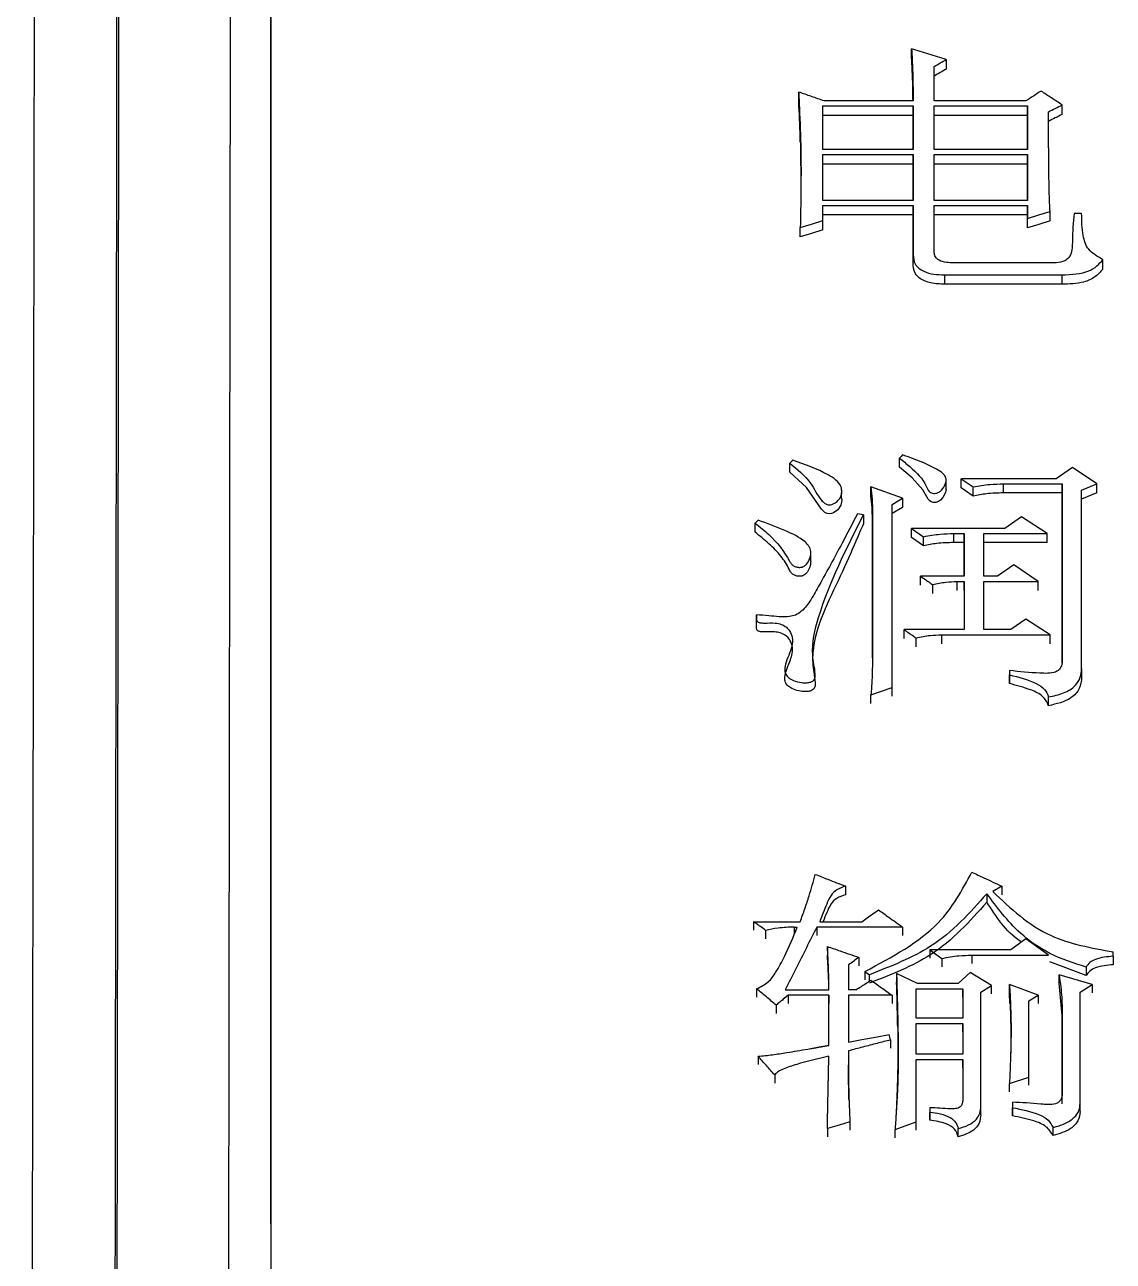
# Model space of a CAD drawing. Header units: millimetres. Extents: x 2404 to 4548, y 1024 to 2541.
# Drawn here: x 2914.55 to 2922.38, y 2261 to 2269.89 of the extents above; entities that cross this region are included whole.
import ezdxf

# ---------------------------------------------------------------- set-up
doc = ezdxf.new("R2010")
doc.units = ezdxf.units.MM

msp = doc.modelspace()

# ---------------------------------------------------------------- linework, layer by layer
at = {"color": 7, "linetype": 'Continuous', "lineweight": 25}
for p, q in [((2920.9256, 2269.6468), (2920.9256, 2269.716)), ((2921.0879, 2269.3403), (2921.0879, 2269.5887)), ((2921.1744, 2269.6383), (2921.1744, 2269.5691)), ((2920.1143, 2269.3355), (2920.1143, 2269.4043)), ((2920.9364, 2269.3403), (2920.2982, 2269.3403)), ((2921.7477, 2269.3403), (2921.0879, 2269.3403)), ((2920.2874, 2269.3048), (2920.9364, 2269.3047)), ((2920.2874, 2268.9908), (2920.2874, 2269.3048)), ((2920.9364, 2269.2361), (2920.2874, 2269.2361)), ((2920.9364, 2269.3047), (2920.9364, 2268.9908)), ((2920.9364, 2269.2361), (2920.9364, 2269.3047)), ((2920.9364, 2268.9908), (2920.9364, 2269.2361)), ((2921.0879, 2269.3047), (2921.7585, 2269.3047)), ((2921.0879, 2268.9908), (2921.0879, 2269.3047)), ((2921.7585, 2269.2361), (2921.0879, 2269.2361)), ((2921.7585, 2269.3047), (2921.7585, 2268.9908)), ((2921.7585, 2269.2361), (2921.7585, 2269.3047)), ((2921.7585, 2268.9908), (2921.7585, 2269.2361)), ((2922.0073, 2269.2432), (2922.0073, 2269.3119)), ((2920.1259, 2269.0464), (2920.1298, 2268.698)), ((2920.9364, 2268.9908), (2920.2874, 2268.9908)), ((2921.7585, 2268.9908), (2921.0879, 2268.9908)), ((2920.2874, 2268.955), (2920.9364, 2268.955)), ((2920.2874, 2268.6249), (2920.2874, 2268.955)), ((2920.9364, 2268.8868), (2920.2874, 2268.8868)), ((2920.9364, 2268.955), (2920.9364, 2268.6249)), ((2920.9364, 2268.8868), (2920.9364, 2268.955)), ((2920.9364, 2268.6249), (2920.9364, 2268.8868)), ((2921.0879, 2268.955), (2921.7585, 2268.955)), ((2921.0879, 2268.6249), (2921.0879, 2268.955)), ((2921.7585, 2268.8868), (2921.0879, 2268.8868)), ((2921.7585, 2268.955), (2921.7585, 2268.6249)), ((2921.7585, 2268.8868), (2921.7585, 2268.955)), ((2921.7585, 2268.6249), (2921.7585, 2268.8868)), ((2920.9364, 2268.6249), (2920.2874, 2268.6249)), ((2921.7585, 2268.6249), (2921.0879, 2268.6249)), ((2920.2874, 2268.5889), (2920.9364, 2268.5889)), ((2920.2874, 2268.4808), (2920.2874, 2268.5889)), ((2920.9364, 2268.5211), (2920.2874, 2268.5211)), ((2920.9364, 2268.5889), (2920.9364, 2268.235)), ((2920.9364, 2268.5211), (2920.9364, 2268.5889)), ((2920.9364, 2268.1677), (2920.9364, 2268.5211)), ((2921.0879, 2268.5889), (2921.7585, 2268.5889)), ((2921.0879, 2268.2567), (2921.0879, 2268.5889)), ((2921.7585, 2268.5211), (2921.0879, 2268.5211)), ((2921.7585, 2268.5889), (2921.7585, 2268.4952)), ((2921.7585, 2268.5211), (2921.7585, 2268.5889)), ((2921.7585, 2268.4276), (2921.7585, 2268.5211)), ((2921.9208, 2268.478), (2921.9208, 2268.5457)), ((2922.148, 2268.5312), (2922.0939, 2268.5312)), ((2920.1251, 2268.3627), (2920.1251, 2268.4303)), ((2920.2874, 2268.4132), (2920.2874, 2268.4808)), ((2921.7585, 2268.4276), (2921.7585, 2268.4952)), ((2920.9364, 2268.1677), (2920.9364, 2268.235)), ((2921.9643, 2268.1771), (2921.2177, 2268.1771)), ((2922.2994, 2268.1316), (2922.2994, 2268.1988)), ((2921.1636, 2268.0229), (2921.1636, 2268.09)), ((2921.1636, 2268.09), (2922.0073, 2268.09)), ((2922.0073, 2268.0229), (2922.0073, 2268.09)), ((2922.0073, 2268.0229), (2921.1636, 2268.0229)), ((2920.0711, 2266.7582), (2920.0494, 2266.7359)), ((2920.0494, 2266.6706), (2920.0494, 2266.7359)), ((2920.8391, 2266.7076), (2920.8391, 2266.773)), ((2922.0831, 2266.7063), (2921.9641, 2266.6247)), ((2922.2561, 2266.5875), (2922.0831, 2266.7063)), ((2920.8607, 2266.4835), (2920.6335, 2266.5653)), ((2920.6335, 2266.5001), (2920.6335, 2266.5653)), ((2921.1748, 2266.5457), (2921.1748, 2266.6114)), ((2921.2826, 2266.6247), (2921.3691, 2266.5652)), ((2921.9641, 2266.6247), (2921.2826, 2266.6247)), ((2921.2826, 2266.5595), (2921.2826, 2266.6247)), ((2921.3691, 2266.5001), (2921.2826, 2266.5595)), ((2921.3691, 2266.5001), (2921.3691, 2266.5652)), ((2921.5855, 2266.5875), (2922.0073, 2266.5875)), ((2921.5855, 2266.5224), (2921.5855, 2266.5875)), ((2922.0073, 2266.5875), (2922.0074, 2265.2981)), ((2922.0073, 2266.5224), (2922.0073, 2266.5875)), ((2922.148, 2266.5429), (2922.2561, 2266.5875)), ((2922.2561, 2266.5224), (2922.2561, 2266.5875)), ((2920.4226, 2266.5429), (2920.4226, 2266.5523)), ((2920.4226, 2266.4872), (2920.4226, 2266.5231)), ((2920.785, 2266.4388), (2920.8607, 2266.4835)), ((2920.8607, 2266.4835), (2920.8607, 2266.4184)), ((2922.0073, 2266.5224), (2921.5855, 2266.5224)), ((2922.0074, 2265.2981), (2922.0073, 2266.5224)), ((2922.148, 2265.2602), (2922.148, 2266.5429)), ((2922.2561, 2266.5224), (2922.148, 2266.4779)), ((2920.785, 2265.1239), (2920.785, 2266.4388)), ((2920.8607, 2266.4184), (2920.785, 2266.3739)), ((2919.8007, 2266.24), (2919.8007, 2266.3048)), ((2920.5795, 2266.3643), (2920.5362, 2266.3718)), ((2920.5795, 2266.3643), (2920.5795, 2266.2995)), ((2920.6444, 2266.3569), (2920.6444, 2265.3359)), ((2920.6444, 2266.292), (2920.6444, 2266.3569)), ((2920.6444, 2265.3359), (2920.6444, 2266.292)), ((2921.7153, 2266.3494), (2921.5963, 2266.2674)), ((2921.8992, 2266.2301), (2921.7153, 2266.3494)), ((2920.9256, 2266.2674), (2921.0122, 2266.2077)), ((2921.5963, 2266.2674), (2920.9256, 2266.2674)), ((2920.9256, 2266.2027), (2920.9256, 2266.2674)), ((2921.0122, 2266.143), (2920.9256, 2266.2027)), ((2921.0122, 2266.143), (2921.0122, 2266.2077)), ((2921.2285, 2266.2301), (2921.3042, 2266.2301)), ((2921.2285, 2266.1654), (2921.2285, 2266.2301)), ((2921.3042, 2266.2301), (2921.3042, 2265.9233)), ((2921.3042, 2266.1654), (2921.3042, 2266.2301)), ((2921.4449, 2266.2301), (2921.8992, 2266.2301)), ((2921.4449, 2265.9233), (2921.4449, 2266.2301)), ((2921.8992, 2266.1654), (2921.8992, 2266.2301)), ((2921.3042, 2266.1654), (2921.2285, 2266.1654)), ((2921.3042, 2265.9233), (2921.3042, 2266.1654)), ((2921.8992, 2266.1654), (2921.4449, 2266.1654)), ((2920.2015, 2266.0312), (2920.2015, 2266.096)), ((2921.6612, 2266.0057), (2921.5422, 2265.9233)), ((2921.8343, 2265.8858), (2921.6612, 2266.0057)), ((2921.3042, 2265.9233), (2920.9905, 2265.9233)), ((2920.9905, 2265.859), (2920.9905, 2265.9233)), ((2921.0771, 2265.7991), (2921.0771, 2265.8633)), ((2921.2501, 2265.8858), (2921.3042, 2265.8858)), ((2921.2501, 2265.8858), (2921.2501, 2265.8215)), ((2921.3042, 2265.8858), (2921.3042, 2265.5398)), ((2921.3042, 2265.8216), (2921.3042, 2265.8858)), ((2921.5422, 2265.9233), (2921.4449, 2265.9233)), ((2921.4449, 2265.8858), (2921.8343, 2265.8858)), ((2921.4449, 2265.5398), (2921.4449, 2265.8858)), ((2921.8343, 2265.8216), (2921.8343, 2265.8858)), ((2919.8114, 2265.5513), (2919.8114, 2265.6151)), ((2921.7477, 2265.6151), (2921.6396, 2265.5398)), ((2921.9208, 2265.5021), (2921.7477, 2265.6151)), ((2921.3042, 2265.5398), (2920.8715, 2265.5398)), ((2920.8715, 2265.476), (2920.8715, 2265.5398)), ((2921.142, 2265.5021), (2921.9208, 2265.5021)), ((2921.142, 2265.4383), (2921.142, 2265.5021)), ((2921.6396, 2265.5398), (2921.4449, 2265.5398)), ((2921.9208, 2265.4384), (2921.9208, 2265.5021)), ((2920.9581, 2265.4158), (2920.9581, 2265.4794)), ((2921.6288, 2265.2451), (2921.6288, 2265.2148)), ((2921.6288, 2265.2451), (2921.6288, 2265.1818)), ((2922.148, 2265.2602), (2922.148, 2265.1969)), ((2921.6288, 2265.1514), (2921.6288, 2265.2148)), ((2920.6336, 2265.0708), (2920.785, 2265.1239)), ((2920.6336, 2265.0077), (2920.6336, 2265.0708)), ((2920.785, 2265.0607), (2920.785, 2265.1239)), ((2921.91, 2264.9924), (2921.91, 2265.0556)), ((2920.4497, 2263.6952), (2920.4497, 2263.6338)), ((2921.4665, 2263.6411), (2921.4665, 2263.5801)), ((2921.5747, 2263.6952), (2921.5098, 2263.6566)), ((2921.5747, 2263.6952), (2921.5747, 2263.6341)), ((2919.7898, 2263.4398), (2920.1252, 2263.4398)), ((2919.7898, 2263.4398), (2919.7898, 2263.379)), ((2919.8764, 2263.3777), (2919.8764, 2263.317)), ((2920.0819, 2263.401), (2920.1035, 2263.401)), ((2920.0819, 2263.401), (2920.0819, 2263.3513)), ((2920.8607, 2263.401), (2920.2442, 2263.401)), ((2920.2442, 2263.401), (2920.2442, 2263.3403)), ((2920.2658, 2263.4398), (2920.5687, 2263.4398)), ((2920.8607, 2263.401), (2920.8607, 2263.3403)), ((2921.7478, 2263.3156), (2921.6396, 2263.2379)), ((2921.91, 2263.199), (2921.7478, 2263.3156)), ((2920.3199, 2263.2612), (2920.3199, 2263.2007)), ((2920.547, 2263.1835), (2920.547, 2263.1231)), ((2921.0555, 2263.2379), (2921.142, 2263.1757)), ((2921.6396, 2263.2379), (2921.0555, 2263.2379)), ((2921.0555, 2263.2379), (2921.0555, 2263.1774)), ((2921.3583, 2263.199), (2921.91, 2263.199)), ((2921.3583, 2263.199), (2921.3583, 2263.1386)), ((2922.3752, 2263.1913), (2922.3752, 2263.2224)), ((2922.3752, 2263.1913), (2922.3752, 2263.1308)), ((2920.4713, 2263.129), (2920.4713, 2262.9498)), ((2921.142, 2263.1757), (2921.142, 2263.1153)), ((2922.1805, 2263.0528), (2921.9202, 2263.1512)), ((2922.1805, 2263.1135), (2922.1805, 2263.0531)), ((2920.5903, 2263.0823), (2920.6227, 2263.0589)), ((2920.6227, 2263.0129), (2920.6227, 2263.0589)), ((2920.9689, 2262.9966), (2920.8175, 2263.0667)), ((2920.8175, 2263.0667), (2920.8175, 2263.0064)), ((2921.3475, 2263.0745), (2921.261, 2262.9966)), ((2921.499, 2262.981), (2921.3475, 2263.0745)), ((2922.2237, 2262.9888), (2921.9857, 2263.0589)), ((2921.9857, 2262.9987), (2921.9857, 2263.0589)), ((2919.8115, 2262.9575), (2919.8115, 2262.8974)), ((2920.017, 2262.9498), (2920.3307, 2262.9498)), ((2920.5254, 2262.9498), (2920.4713, 2262.9498)), ((2920.9581, 2262.9576), (2921.2934, 2262.9576)), ((2920.9581, 2262.7467), (2920.9581, 2262.9576)), ((2921.261, 2262.9966), (2920.9689, 2262.9966)), ((2921.2934, 2262.9576), (2921.2934, 2262.7467)), ((2921.2934, 2262.8975), (2921.2934, 2262.9576)), ((2921.4232, 2262.9342), (2921.499, 2262.981)), ((2921.4232, 2262.1107), (2921.4232, 2262.9342)), ((2921.499, 2262.9208), (2921.499, 2262.981)), ((2921.8343, 2262.9108), (2921.6288, 2262.9888)), ((2921.6288, 2262.9283), (2921.6288, 2262.9888)), ((2921.6327, 2262.8523), (2921.6288, 2262.9283)), ((2922.0074, 2262.7646), (2921.9857, 2262.9984)), ((2922.1372, 2262.9342), (2922.2237, 2262.9888)), ((2922.1372, 2262.1344), (2922.1372, 2262.9342)), ((2922.2237, 2262.9888), (2922.2237, 2262.9286)), ((2919.9521, 2262.8405), (2919.9521, 2262.7805)), ((2920.3307, 2262.9108), (2920.0386, 2262.9108)), ((2920.0386, 2262.9108), (2920.0386, 2262.8507)), ((2920.3307, 2262.5509), (2920.3307, 2262.9108)), ((2920.3307, 2262.9108), (2920.3307, 2262.8507)), ((2920.785, 2262.9108), (2920.4713, 2262.9108)), ((2920.4713, 2262.9108), (2920.4713, 2262.5744)), ((2920.785, 2262.9108), (2920.785, 2262.8507)), ((2921.7694, 2262.8717), (2921.8343, 2262.9108)), ((2921.8343, 2262.9108), (2921.8343, 2262.8507)), ((2922.0074, 2262.8249), (2922.0074, 2262.1895)), ((2922.0074, 2262.7649), (2922.0074, 2262.8249)), ((2921.2934, 2262.7467), (2920.9581, 2262.7467)), ((2922.0074, 2262.1301), (2922.0074, 2262.7646)), ((2920.9581, 2262.7076), (2921.2934, 2262.7076)), ((2920.9581, 2262.4882), (2920.9581, 2262.7076)), ((2921.2934, 2262.7076), (2921.2934, 2262.4882)), ((2921.2934, 2262.6478), (2921.2934, 2262.7076)), ((2920.7742, 2262.5901), (2920.7634, 2262.6293)), ((2920.7742, 2262.5901), (2920.7742, 2262.5305)), ((2919.8223, 2262.4725), (2919.8223, 2262.413)), ((2921.2934, 2262.4882), (2920.9581, 2262.4882)), ((2920.9581, 2262.449), (2921.2934, 2262.449)), ((2920.9581, 2262.0003), (2920.9581, 2262.449)), ((2921.2934, 2262.449), (2921.2934, 2262.158)), ((2921.2934, 2262.3895), (2921.2934, 2262.449)), ((2919.9413, 2262.339), (2919.9413, 2262.2797)), ((2921.6288, 2262.2761), (2921.7694, 2262.3233)), ((2921.7694, 2262.264), (2921.7694, 2262.3233)), ((2921.6288, 2262.2169), (2921.6288, 2262.2761)), ((2921.6504, 2262.1423), (2921.6504, 2262.1029)), ((2921.6504, 2262.1423), (2921.6504, 2262.0832)), ((2922.1372, 2262.0753), (2922.1372, 2262.1344)), ((2921.0555, 2262.1029), (2921.0555, 2262.0713)), ((2921.0555, 2262.1029), (2921.0555, 2262.0439)), ((2921.0555, 2262.012), (2921.0555, 2262.0713)), ((2921.4232, 2262.0517), (2921.4232, 2262.1107)), ((2921.6504, 2262.0435), (2921.6504, 2262.1029)), ((2920.3199, 2261.953), (2920.3199, 2261.8942)), ((2920.4821, 2262.0003), (2920.4821, 2261.9415)), ((2920.8067, 2261.9451), (2920.9581, 2262.0003)), ((2920.8067, 2261.8863), (2920.8067, 2261.9451)), ((2920.9581, 2261.9415), (2920.9581, 2262.0003)), ((2921.261, 2261.8938), (2921.261, 2261.953)), ((2921.9425, 2261.9017), (2921.9425, 2261.9609))]:
    msp.add_line(p, q, dxfattribs=at)
at = {"color": 7, "linetype": 'Continuous', "lineweight": 25, "flags": 128}
for points in [[(2921.7585, 2268.4952), (2921.8397, 2268.5204), (2921.9208, 2268.5457)], [(2920.1251, 2268.4303), (2920.2063, 2268.4555), (2920.2874, 2268.4808)], [(2921.9208, 2268.478), (2921.8397, 2268.4528), (2921.7585, 2268.4276)], [(2920.2874, 2268.4132), (2920.2063, 2268.3879), (2920.1251, 2268.3627)], [(2920.8607, 2266.7952), (2920.8499, 2266.7841), (2920.8391, 2266.773)], [(2920.421, 2266.4858), (2920.4246, 2266.468), (2920.4179, 2266.4335), (2920.3957, 2266.4019), (2920.3633, 2266.379), (2920.3487, 2266.3736), (2920.3339, 2266.3718), (2920.3176, 2266.3748), (2920.3024, 2266.3823), (2920.278, 2266.4049), (2920.1689, 2266.5612), (2920.0494, 2266.6706), (2920.0494, 2266.6706)], [(2921.1735, 2266.5459), (2921.1699, 2266.5256), (2921.1499, 2266.4895), (2921.134, 2266.4706), (2921.1186, 2266.4602), (2921.0992, 2266.4546), (2921.08, 2266.4545), (2921.0666, 2266.4579), (2921.0555, 2266.4648), (2921.0447, 2266.4784), (2921.0061, 2266.5452), (2920.9302, 2266.6298), (2920.8391, 2266.7076), (2920.8391, 2266.7076)], [(2919.8223, 2266.3271), (2919.8168, 2266.3214), (2919.8087, 2266.3131), (2919.8007, 2266.3047)], [(2919.8114, 2265.5814), (2919.8114, 2265.6051), (2919.8114, 2265.6453)], [(2920.5903, 2263.0823), (2920.5903, 2263.0554), (2920.5903, 2263.0386), (2920.5903, 2263.022)], [(2920.4713, 2262.5744), (2920.5687, 2262.5927), (2920.666, 2262.611), (2920.7634, 2262.6293)], [(2920.4821, 2262.0003), (2920.4351, 2261.9866), (2920.3881, 2261.9729), (2920.3199, 2261.953)]]:
    msp.add_lwpolyline(points, dxfattribs=at)
at = {"color": 7, "linetype": 'Continuous', "lineweight": 25}
for points, knots in [([(2916.3189, 2292.3583), (2916.3189, 2292.2543), (2916.3189, 2291.7335), (2916.319, 2290.3666), (2916.3191, 2288.2067), (2916.3191, 2285.5883), (2916.3191, 2283.1258), (2916.3192, 2279.618), (2916.3192, 2276.475), (2916.3193, 2272.1599), (2916.3193, 2267.4729), (2916.3193, 2262.3407), (2916.3194, 2256.9171), (2916.3194, 2252.3584), (2916.3195, 2246.4359), (2916.3195, 2241.5301), (2916.3196, 2234.8512), (2916.3197, 2230.5584), (2916.3198, 2227.5573)], [0, 0, 0, 0, 0.020124, 0.100733, 0.181328, 0.221587, 0.302184, 0.342442, 0.423039, 0.463298, 0.543894, 0.624491, 0.664749, 0.745346, 0.785604, 0.8662, 0.906458, 1, 1, 1, 1]), ([(2916.3193, 2261.2683), (2916.3193, 2262.453), (2916.3193, 2264.7065), (2916.3193, 2268.7468), (2916.3192, 2272.4544), (2916.3192, 2276.689), (2916.3192, 2279.763), (2916.3191, 2283.1752), (2916.3191, 2286.1526), (2916.319, 2288.496), (2916.3189, 2290.4365), (2916.3189, 2291.1702), (2916.3188, 2291.667)], [0, 0, 0, 0, 0.072858, 0.13859, 0.270184, 0.335916, 0.467513, 0.533245, 0.664841, 0.796434, 0.862166, 1, 1, 1, 1]), ([(2914.6502, 2291.4103), (2914.6504, 2291.4386), (2914.6507, 2291.5271), (2914.6493, 2290.5407), (2914.6464, 2288.5278), (2914.6417, 2285.4651), (2914.6365, 2282.0768), (2914.6315, 2278.7395), (2914.6268, 2275.6698), (2914.6212, 2272.0264), (2914.6147, 2267.7557), (2914.6075, 2263.11), (2914.5997, 2258.1632), (2914.5916, 2252.9928), (2914.5825, 2247.3085), (2914.5726, 2241.1114), (2914.5619, 2234.4276), (2914.5544, 2229.7369), (2914.5506, 2227.3428)], [0, 0, 0, 0, 0.039342, 0.122943, 0.206183, 0.289063, 0.371582, 0.416612, 0.465601, 0.518547, 0.575452, 0.636313, 0.690059, 0.746552, 0.805793, 0.867782, 0.932518, 1, 1, 1, 1]), ([(2915.1556, 2227.2073), (2915.1601, 2230.5066), (2915.1692, 2237.105), (2915.1821, 2246.5351), (2915.1942, 2255.4157), (2915.2052, 2263.5734), (2915.2149, 2270.8739), (2915.2232, 2277.1911), (2915.2299, 2282.4154), (2915.2349, 2286.4635), (2915.2377, 2288.8675), (2915.2391, 2290.181), (2915.2393, 2290.5025), (2915.2394, 2290.6632)], [0, 0, 0, 0, 0.0981345, 0.196269, 0.2944034, 0.3925379, 0.4906723, 0.5888066, 0.686941, 0.7850753, 0.8832097, 0.9416048, 1, 1, 1, 1]), ([(2915.1695, 2227.1586), (2915.1728, 2229.5443), (2915.1793, 2234.2509), (2915.1886, 2241.0001), (2915.1972, 2247.3427), (2915.2052, 2253.2379), (2915.2126, 2258.6685), (2915.2203, 2264.4015), (2915.228, 2270.1701), (2915.2352, 2275.6504), (2915.241, 2280.1175), (2915.2454, 2283.6404), (2915.2487, 2286.3034), (2915.2509, 2288.2027), (2915.2522, 2289.4337), (2915.2527, 2289.9486), (2915.2527, 2290.0984), (2915.2527, 2290.1233)], [0, 0, 0, 0, 0.07139, 0.140843, 0.208359, 0.273937, 0.337578, 0.399281, 0.488173, 0.572709, 0.652888, 0.72871, 0.800173, 0.867277, 0.930021, 0.988406, 1, 1, 1, 1]), ([(2916.0508, 2289.3402), (2916.0508, 2289.2473), (2916.0507, 2289.0775), (2916.0503, 2288.6298), (2916.0498, 2288.0893), (2916.049, 2287.4134), (2916.0481, 2286.6058), (2916.047, 2285.6658), (2916.0457, 2284.5942), (2916.0436, 2282.8847), (2916.0403, 2280.1986), (2916.0351, 2276.0488), (2916.0284, 2270.8324), (2916.021, 2265.2255), (2916.0134, 2259.5483), (2916.006, 2254.0812), (2915.9977, 2248.0684), (2915.9887, 2241.5208), (2915.979, 2234.4779), (2915.9721, 2229.5356), (2915.9687, 2227.0215)], [0, 0, 0, 0, 0.037781, 0.069081, 0.100468, 0.131943, 0.163506, 0.195157, 0.226895, 0.258722, 0.330934, 0.408983, 0.49287, 0.582593, 0.645672, 0.711347, 0.779618, 0.850484, 0.923944, 1, 1, 1, 1]), ([(2920.9256, 2269.716), (2920.9284, 2269.6648), (2920.9331, 2269.5767), (2920.9357, 2269.4514), (2920.9362, 2269.3773), (2920.9364, 2269.3403)], [0, 0, 0, 0, 0.41049, 0.705225, 1, 1, 1, 1]), ([(2921.1744, 2269.6383), (2921.1329, 2269.6512), (2921.05, 2269.6772), (2920.9671, 2269.7031), (2920.9256, 2269.716)], [0, 0, 0, 0, 0.499999, 1, 1, 1, 1]), ([(2920.9357, 2269.3403), (2920.9354, 2269.3689), (2920.935, 2269.4345), (2920.9316, 2269.5367), (2920.9276, 2269.6101), (2920.9256, 2269.6468)], [0, 0, 0, 0, 0.279289, 0.639605, 1, 1, 1, 1]), ([(2921.0879, 2269.5887), (2921.1023, 2269.597), (2921.1311, 2269.6135), (2921.16, 2269.63), (2921.1744, 2269.6383)], [0, 0, 0, 0, 0.500001, 1, 1, 1, 1]), ([(2921.1744, 2269.5691), (2921.16, 2269.5609), (2921.1311, 2269.5444), (2921.1023, 2269.5279), (2921.0879, 2269.5196)], [0, 0, 0, 0, 0.4999995, 1, 1, 1, 1]), ([(2920.1143, 2269.4043), (2920.1165, 2269.3535), (2920.1233, 2269.201), (2920.1313, 2268.9626), (2920.1304, 2268.6886), (2920.1269, 2268.5164), (2920.1251, 2268.4303)], [0, 0, 0, 0, 0.157705, 0.473128, 0.736533, 1, 1, 1, 1]), ([(2920.2982, 2269.3403), (2920.2675, 2269.351), (2920.2062, 2269.3723), (2920.1449, 2269.3936), (2920.1143, 2269.4043)], [0, 0, 0, 0, 0.5, 1, 1, 1, 1]), ([(2921.8559, 2269.4114), (2921.8379, 2269.3995), (2921.8018, 2269.3759), (2921.7657, 2269.3522), (2921.7477, 2269.3403)], [0, 0, 0, 0, 0.499999, 1, 1, 1, 1]), ([(2922.0073, 2269.3119), (2921.9821, 2269.3285), (2921.9316, 2269.3617), (2921.8811, 2269.3948), (2921.8559, 2269.4114)], [0, 0, 0, 0, 0.499999, 1, 1, 1, 1]), ([(2920.1255, 2269.0441), (2920.1253, 2269.0564), (2920.1232, 2269.154), (2920.1185, 2269.2508), (2920.1143, 2269.3355)], [0, 0, 0, 0, 0.126532, 1, 1, 1, 1]), ([(2921.91, 2269.262), (2921.9262, 2269.2703), (2921.9586, 2269.287), (2921.9911, 2269.3036), (2922.0073, 2269.3119)], [0, 0, 0, 0, 0.5, 1, 1, 1, 1]), ([(2921.9208, 2268.5457), (2921.9188, 2268.5874), (2921.9166, 2268.6344), (2921.9146, 2268.7022), (2921.9133, 2268.77), (2921.9117, 2268.8532), (2921.9113, 2268.9364), (2921.9109, 2268.9883), (2921.9107, 2269.0246), (2921.9106, 2269.0453), (2921.9105, 2269.0583), (2921.9105, 2269.0686), (2921.9104, 2269.079), (2921.9104, 2269.0894), (2921.9104, 2269.1023), (2921.9103, 2269.1127), (2921.9103, 2269.1256), (2921.9103, 2269.136), (2921.9102, 2269.1489), (2921.9102, 2269.1593), (2921.9102, 2269.1696), (2921.9101, 2269.1799), (2921.9101, 2269.1903), (2921.9101, 2269.2032), (2921.9101, 2269.2123), (2921.9101, 2269.2213), (2921.91, 2269.2265), (2921.91, 2269.2329), (2921.91, 2269.2381), (2921.91, 2269.2433), (2921.91, 2269.2483), (2921.91, 2269.2546), (2921.91, 2269.2596), (2921.91, 2269.262)], [0, 0, 0, 0, 0.174064, 0.195822, 0.282854, 0.456917, 0.543949, 0.63098, 0.674496, 0.696253, 0.718011, 0.72889, 0.739769, 0.761527, 0.772406, 0.794164, 0.805043, 0.8268, 0.837679, 0.859437, 0.870316, 0.881195, 0.902953, 0.913832, 0.93559, 0.941029, 0.951908, 0.957347, 0.968226, 0.973666, 0.979105, 0.989553, 1, 1, 1, 1]), ([(2922.0073, 2269.2432), (2921.9911, 2269.2349), (2921.9586, 2269.2183), (2921.9262, 2269.2017), (2921.91, 2269.1934)], [0, 0, 0, 0, 0.499998, 1, 1, 1, 1]), ([(2922.0939, 2268.5312), (2922.088, 2268.4663), (2922.079, 2268.3678), (2922.082, 2268.2568), (2922.0535, 2268.2089), (2922.02, 2268.1846), (2921.986, 2268.18), (2921.9643, 2268.1771)], [0, 0, 0, 0, 0.493123, 0.748949, 0.813909, 0.880596, 1, 1, 1, 1]), ([(2922.2994, 2268.1988), (2922.2613, 2268.2218), (2922.1865, 2268.2669), (2922.1494, 2268.3921), (2922.1485, 2268.4785), (2922.148, 2268.5312)], [0, 0, 0, 0, 0.287877, 0.565058, 1, 1, 1, 1]), ([(2921.2177, 2268.1771), (2921.1989, 2268.1777), (2921.1619, 2268.179), (2921.114, 2268.1963), (2921.0901, 2268.2266), (2921.0886, 2268.2468), (2921.0879, 2268.2567)], [0, 0, 0, 0, 0.293264, 0.577264, 0.790624, 1, 1, 1, 1]), ([(2920.9364, 2268.235), (2920.9385, 2268.2122), (2920.9426, 2268.1659), (2921.0042, 2268.1128), (2921.085, 2268.0924), (2921.1373, 2268.0908), (2921.1636, 2268.09)], [0, 0, 0, 0, 0.266734, 0.54095, 0.768753, 1, 1, 1, 1]), ([(2921.1636, 2268.0229), (2921.1301, 2268.024), (2921.0642, 2268.0263), (2920.9802, 2268.0595), (2920.9403, 2268.1142), (2920.9377, 2268.15), (2920.9364, 2268.1677)], [0, 0, 0, 0, 0.2937097, 0.577274, 0.7903653, 1, 1, 1, 1]), ([(2922.0073, 2268.09), (2922.0755, 2268.0925), (2922.1696, 2268.0959), (2922.2606, 2268.1522), (2922.2866, 2268.1834), (2922.2994, 2268.1988)], [0, 0, 0, 0, 0.57016, 0.787713, 1, 1, 1, 1]), ([(2922.2994, 2268.1316), (2922.2826, 2268.112), (2922.2485, 2268.0721), (2922.1455, 2268.0262), (2922.0601, 2268.0241), (2922.0073, 2268.0229)], [0, 0, 0, 0, 0.2697831, 0.5484435, 1, 1, 1, 1]), ([(2920.0494, 2266.7359), (2920.1045, 2266.6915), (2920.202, 2266.6129), (2920.2485, 2266.4997), (2920.2963, 2266.4499), (2920.3167, 2266.4392), (2920.3347, 2266.4355), (2920.3539, 2266.4392), (2920.3753, 2266.4495), (2920.3996, 2266.4685), (2920.4205, 2266.4976), (2920.4266, 2266.5335), (2920.4191, 2266.5754), (2920.3831, 2266.618), (2920.2696, 2266.6875), (2920.1591, 2266.7268), (2920.0711, 2266.7582)], [0, 0, 0, 0, 0.207529, 0.367372, 0.400836, 0.41667, 0.431354, 0.448141, 0.466694, 0.497248, 0.538464, 0.578549, 0.619959, 0.682145, 0.746849, 1, 1, 1, 1]), ([(2920.8391, 2266.773), (2920.8636, 2266.7528), (2920.9376, 2266.6918), (2921.0192, 2266.6137), (2921.0427, 2266.5409), (2921.0613, 2266.5247), (2921.0752, 2266.5196), (2921.0913, 2266.5184), (2921.1088, 2266.5209), (2921.1271, 2266.5287), (2921.1494, 2266.5502), (2921.1652, 2266.5782), (2921.1773, 2266.6099), (2921.1706, 2266.6376), (2921.1484, 2266.6681), (2921.0849, 2266.7067), (2920.9877, 2266.7504), (2920.9032, 2266.7802), (2920.8607, 2266.7952)], [0, 0, 0, 0, 0.109185, 0.329159, 0.383764, 0.397994, 0.412315, 0.428913, 0.44575, 0.465116, 0.490353, 0.552222, 0.585254, 0.61868, 0.660425, 0.720614, 0.859403, 1, 1, 1, 1]), ([(2920.6335, 2266.5653), (2920.6369, 2266.5357), (2920.6425, 2266.4863), (2920.6436, 2266.4168), (2920.6441, 2266.3769), (2920.6444, 2266.3569)], [0, 0, 0, 0, 0.426865, 0.713404, 1, 1, 1, 1]), ([(2921.3691, 2266.5652), (2921.4089, 2266.5726), (2921.48, 2266.5859), (2921.5532, 2266.587), (2921.5855, 2266.5875)], [0, 0, 0, 0, 0.558835, 1, 1, 1, 1]), ([(2920.6444, 2266.292), (2920.6442, 2266.3069), (2920.6437, 2266.349), (2920.6429, 2266.4186), (2920.6367, 2266.4729), (2920.6335, 2266.5001)], [0, 0, 0, 0, 0.213578, 0.606407, 1, 1, 1, 1]), ([(2921.5855, 2266.5224), (2921.5444, 2266.5215), (2921.4711, 2266.5199), (2921.4002, 2266.5062), (2921.3691, 2266.5001)], [0, 0, 0, 0, 0.561085, 1, 1, 1, 1]), ([(2919.8007, 2266.3048), (2919.8342, 2266.2783), (2919.9356, 2266.1983), (2920.015, 2266.0942), (2920.0588, 2266.0123), (2920.0761, 2265.9977), (2920.0974, 2265.9893), (2920.1193, 2265.9864), (2920.1394, 2265.9889), (2920.1571, 2265.9971), (2920.1803, 2266.0203), (2920.1968, 2266.0561), (2920.2046, 2266.1003), (2920.191, 2266.1392), (2920.135, 2266.1978), (2920.0044, 2266.258), (2919.8867, 2266.3027), (2919.8223, 2266.3271)], [0, 0, 0, 0, 0.118687, 0.359196, 0.382949, 0.402078, 0.421221, 0.441113, 0.455768, 0.470499, 0.490908, 0.548405, 0.590663, 0.633125, 0.674263, 0.821869, 1, 1, 1, 1]), ([(2920.5362, 2266.3718), (2920.4998, 2266.3017), (2920.4109, 2266.1308), (2920.2983, 2265.9248), (2920.2064, 2265.7589), (2920.1523, 2265.6834), (2920.0952, 2265.6434), (2920.0141, 2265.6248), (2919.9192, 2265.6391), (2919.8405, 2265.6436), (2919.8114, 2265.6453)], [0, 0, 0, 0, 0.221772, 0.540825, 0.653503, 0.748944, 0.789647, 0.822549, 0.93445, 1, 1, 1, 1]), ([(2919.8114, 2265.6151), (2919.8116, 2265.6117), (2919.8118, 2265.6058), (2919.8165, 2265.5983), (2919.8239, 2265.5928), (2919.8406, 2265.5873), (2919.8825, 2265.5859), (2919.9346, 2265.5909), (2919.9902, 2265.579), (2920.0264, 2265.5586), (2920.0546, 2265.5262), (2920.0721, 2265.4788), (2920.0667, 2265.3952), (2920.0222, 2265.3202), (2920.0115, 2265.2511), (2920.0195, 2265.2176), (2920.0409, 2265.192), (2920.08, 2265.1704), (2920.1269, 2265.158), (2920.1698, 2265.1562), (2920.1975, 2265.1611), (2920.2149, 2265.169), (2920.2257, 2265.1792), (2920.2338, 2265.197), (2920.2315, 2265.2573), (2920.197, 2265.4015), (2920.2925, 2265.7996), (2920.4572, 2266.1238), (2920.5795, 2266.3643)], [0, 0, 0, 0, 0.005261, 0.008837, 0.012422, 0.017277, 0.029828, 0.061172, 0.078769, 0.096459, 0.112862, 0.137643, 0.170618, 0.238675, 0.261666, 0.275651, 0.289759, 0.306991, 0.331345, 0.347224, 0.357105, 0.364402, 0.370592, 0.376767, 0.392657, 0.46137, 0.600195, 1, 1, 1, 1]), ([(2920.5795, 2266.2995), (2920.5702, 2266.2791), (2920.5241, 2266.1769), (2920.4081, 2265.8932), (2920.2367, 2265.5908), (2920.2066, 2265.3014), (2920.2313, 2265.1972), (2920.2337, 2265.134), (2920.2259, 2265.1158), (2920.2135, 2265.1047), (2920.193, 2265.0964), (2920.1588, 2265.0922), (2920.1128, 2265.0974), (2920.0684, 2265.1124), (2920.0348, 2265.134), (2920.016, 2265.1612), (2920.0105, 2265.2108), (2920.0365, 2265.2798), (2920.0706, 2265.355), (2920.0702, 2265.4224), (2920.0519, 2265.4671), (2920.0215, 2265.4988), (2919.9834, 2265.5173), (2919.9384, 2265.5252), (2919.8992, 2265.5237), (2919.8657, 2265.5227), (2919.8443, 2265.5235), (2919.8288, 2265.527), (2919.8194, 2265.5317), (2919.8134, 2265.5385), (2919.8114, 2265.5454), (2919.8114, 2265.5497), (2919.8114, 2265.5512)], [0, 0, 0, 0, 0.033509, 0.167495, 0.460572, 0.533975, 0.607467, 0.62244, 0.629349, 0.63632, 0.644144, 0.656215, 0.676583, 0.698156, 0.712672, 0.727345, 0.74395, 0.787231, 0.835835, 0.865096, 0.888822, 0.906543, 0.924342, 0.940793, 0.960202, 0.97046, 0.980426, 0.985388, 0.989354, 0.993351, 0.997673, 1, 1, 1, 1]), ([(2920.2001, 2266.0312), (2920.1998, 2266.0208), (2920.1991, 2265.996), (2920.1842, 2265.9658), (2920.1677, 2265.9423), (2920.1524, 2265.9299), (2920.1357, 2265.9238), (2920.1165, 2265.9222), (2920.0951, 2265.9255), (2920.0739, 2265.9345), (2920.0561, 2265.951), (2920.0339, 2265.998), (2919.9896, 2266.0714), (2919.9018, 2266.1587), (2919.8346, 2266.2127), (2919.8007, 2266.24)], [0, 0, 0, 0, 0.057364, 0.135452, 0.174054, 0.20354, 0.227011, 0.250403, 0.283482, 0.316855, 0.35045, 0.398369, 0.589542, 0.793116, 1, 1, 1, 1]), ([(2921.0122, 2266.2077), (2921.0519, 2266.2151), (2921.1231, 2266.2284), (2921.1962, 2266.2296), (2921.2285, 2266.2301)], [0, 0, 0, 0, 0.558836, 1, 1, 1, 1]), ([(2921.2285, 2266.1654), (2921.1874, 2266.1645), (2921.1142, 2266.1629), (2921.0433, 2266.1491), (2921.0122, 2266.143)], [0, 0, 0, 0, 0.561086, 1, 1, 1, 1]), ([(2920.9905, 2265.9233), (2921.0029, 2265.9147), (2921.0235, 2265.9004), (2921.0523, 2265.8804), (2921.0688, 2265.869), (2921.0771, 2265.8633)], [0, 0, 0, 0, 0.42837, 0.714189, 1, 1, 1, 1]), ([(2921.0771, 2265.8633), (2921.1088, 2265.8701), (2921.1655, 2265.8823), (2921.2242, 2265.8847), (2921.2501, 2265.8858)], [0, 0, 0, 0, 0.558879, 1, 1, 1, 1]), ([(2919.8114, 2265.6453), (2919.8114, 2265.6396), (2919.8114, 2265.6296), (2919.8114, 2265.6196), (2919.8114, 2265.6151)], [0, 0, 0, 0, 0.56, 1, 1, 1, 1]), ([(2920.8715, 2265.5398), (2920.8839, 2265.5312), (2920.9045, 2265.5168), (2920.9333, 2265.4967), (2920.9498, 2265.4852), (2920.9581, 2265.4794)], [0, 0, 0, 0, 0.428365, 0.714185, 1, 1, 1, 1]), ([(2920.9581, 2265.4794), (2920.9917, 2265.4868), (2921.0519, 2265.5), (2921.1144, 2265.5014), (2921.142, 2265.5021)], [0, 0, 0, 0, 0.558545, 1, 1, 1, 1]), ([(2920.6444, 2265.3359), (2920.6441, 2265.3094), (2920.6435, 2265.2563), (2920.6402, 2265.1679), (2920.636, 2265.1061), (2920.6336, 2265.0708)], [0, 0, 0, 0, 0.300385, 0.600783, 1, 1, 1, 1]), ([(2922.0074, 2265.2981), (2922.0045, 2265.2858), (2921.9986, 2265.2608), (2921.9604, 2265.2295), (2921.9041, 2265.2243), (2921.7937, 2265.2281), (2921.7018, 2265.2376), (2921.6288, 2265.2451)], [0, 0, 0, 0, 0.1108835, 0.2260486, 0.356903, 0.4892019, 1, 1, 1, 1]), ([(2921.91, 2265.0556), (2921.947, 2265.0631), (2922.0198, 2265.0778), (2922.1027, 2265.1299), (2922.1432, 2265.196), (2922.1464, 2265.2389), (2922.148, 2265.2602)], [0, 0, 0, 0, 0.292671, 0.574804, 0.788903, 1, 1, 1, 1]), ([(2921.6288, 2265.2148), (2921.6951, 2265.1979), (2921.7868, 2265.1746), (2921.8875, 2265.1146), (2921.9026, 2265.0749), (2921.91, 2265.0556)], [0, 0, 0, 0, 0.5729384, 0.7913837, 1, 1, 1, 1]), ([(2921.6288, 2265.1817), (2921.6288, 2265.176), (2921.6288, 2265.166), (2921.6288, 2265.1559), (2921.6288, 2265.1514)], [0, 0, 0, 0, 0.56, 1, 1, 1, 1]), ([(2921.91, 2264.9924), (2921.8985, 2265.0166), (2921.8749, 2265.0664), (2921.7647, 2265.1165), (2921.6806, 2265.1381), (2921.6288, 2265.1514)], [0, 0, 0, 0, 0.2654466, 0.5469642, 1, 1, 1, 1]), ([(2922.148, 2265.1968), (2922.1453, 2265.1697), (2922.14, 2265.1147), (2922.0618, 2265.0269), (2921.9683, 2265.0057), (2921.91, 2264.9924)], [0, 0, 0, 0, 0.269364, 0.545159, 1, 1, 1, 1]), ([(2920.1252, 2263.4398), (2920.1363, 2263.4707), (2920.1586, 2263.5325), (2920.1957, 2263.6458), (2920.2189, 2263.7287), (2920.2333, 2263.7802)], [0, 0, 0, 0, 0.274107, 0.548239, 1, 1, 1, 1]), ([(2920.2333, 2263.7802), (2920.2635, 2263.7684), (2920.3146, 2263.7483), (2920.3867, 2263.72), (2920.4287, 2263.7035), (2920.4497, 2263.6952)], [0, 0, 0, 0, 0.417909, 0.708955, 1, 1, 1, 1]), ([(2920.5903, 2263.0823), (2920.7857, 2263.1865), (2921.1288, 2263.3695), (2921.2893, 2263.6674), (2921.3583, 2263.7956)], [0, 0, 0, 0, 0.569597, 1, 1, 1, 1]), ([(2921.3583, 2263.7956), (2921.3874, 2263.7822), (2921.4379, 2263.7587), (2921.51, 2263.7252), (2921.5531, 2263.7052), (2921.5747, 2263.6952)], [0, 0, 0, 0, 0.402386, 0.701193, 1, 1, 1, 1]), ([(2920.4497, 2263.6952), (2920.4283, 2263.6877), (2920.3865, 2263.6731), (2920.3393, 2263.6259), (2920.3159, 2263.5666), (2920.2892, 2263.5036), (2920.2736, 2263.461), (2920.2658, 2263.4398)], [0, 0, 0, 0, 0.178456, 0.349692, 0.567005, 0.783635, 1, 1, 1, 1]), ([(2920.4497, 2263.6338), (2920.4283, 2263.6264), (2920.3865, 2263.6117), (2920.3393, 2263.5647), (2920.3161, 2263.5053), (2920.2974, 2263.4627), (2920.2891, 2263.4406), (2920.2888, 2263.4398)], [0, 0, 0, 0, 0.225395, 0.441569, 0.715814, 0.989183, 1, 1, 1, 1]), ([(2921.4665, 2263.6411), (2921.3441, 2263.5037), (2921.1219, 2263.2543), (2920.7774, 2263.1195), (2920.6227, 2263.0589)], [0, 0, 0, 0, 0.551113, 1, 1, 1, 1]), ([(2922.1805, 2263.1135), (2922.0909, 2263.1424), (2921.914, 2263.1996), (2921.6605, 2263.38), (2921.5396, 2263.5427), (2921.4665, 2263.6411)], [0, 0, 0, 0, 0.288018, 0.569196, 1, 1, 1, 1]), ([(2921.5098, 2263.6566), (2921.6371, 2263.5356), (2921.8683, 2263.3158), (2922.218, 2263.2513), (2922.3752, 2263.2224)], [0, 0, 0, 0, 0.550671, 1, 1, 1, 1]), ([(2921.4665, 2263.5798), (2921.344, 2263.4425), (2921.1218, 2263.1935), (2920.7774, 2263.0588), (2920.6227, 2262.9984)], [0, 0, 0, 0, 0.551009, 1, 1, 1, 1]), ([(2921.7152, 2263.2922), (2921.7127, 2263.2939), (2921.6014, 2263.3701), (2921.5332, 2263.4761), (2921.4665, 2263.5798)], [0, 0, 0, 0, 0.022454, 1, 1, 1, 1]), ([(2920.5687, 2263.4398), (2920.5812, 2263.4487), (2920.6072, 2263.4674), (2920.6469, 2263.4958), (2920.6741, 2263.5153), (2920.6877, 2263.525)], [0, 0, 0, 0, 0.314652, 0.657325, 1, 1, 1, 1]), ([(2920.6877, 2263.525), (2920.7126, 2263.5071), (2920.7539, 2263.4775), (2920.8116, 2263.4362), (2920.8444, 2263.4127), (2920.8607, 2263.401)], [0, 0, 0, 0, 0.432644, 0.716322, 1, 1, 1, 1]), ([(2919.8764, 2263.3777), (2919.864, 2263.3866), (2919.8434, 2263.4014), (2919.8146, 2263.422), (2919.7981, 2263.4339), (2919.7898, 2263.4398)], [0, 0, 0, 0, 0.428361, 0.714181, 1, 1, 1, 1]), ([(2919.8115, 2262.9575), (2919.8415, 2262.9722), (2919.9009, 2263.0013), (2919.9581, 2263.0892), (2920.0299, 2263.2194), (2920.0748, 2263.3301), (2920.1035, 2263.401)], [0, 0, 0, 0, 0.161067, 0.318631, 0.564031, 1, 1, 1, 1]), ([(2920.0819, 2263.401), (2920.0428, 2263.3999), (2919.9732, 2263.3979), (2919.9059, 2263.3839), (2919.8764, 2263.3777)], [0, 0, 0, 0, 0.5610734, 1, 1, 1, 1]), ([(2920.2442, 2263.401), (2920.2191, 2263.3514), (2920.1687, 2263.2515), (2920.093, 2263.1011), (2920.0423, 2263.0002), (2920.017, 2262.9498)], [0, 0, 0, 0, 0.330678, 0.665338, 1, 1, 1, 1]), ([(2920.3307, 2262.9498), (2920.3306, 2262.9831), (2920.3305, 2263.0518), (2920.3267, 2263.1556), (2920.3221, 2263.226), (2920.3199, 2263.2612)], [0, 0, 0, 0, 0.320269, 0.660054, 1, 1, 1, 1]), ([(2920.3199, 2263.2612), (2920.3508, 2263.2507), (2920.4041, 2263.2324), (2920.4798, 2263.2065), (2920.5246, 2263.1912), (2920.547, 2263.1835)], [0, 0, 0, 0, 0.4083, 0.70415, 1, 1, 1, 1]), ([(2920.3302, 2262.9498), (2920.3302, 2262.9629), (2920.33, 2263.0114), (2920.3266, 2263.095), (2920.3221, 2263.1653), (2920.3199, 2263.2004)], [0, 0, 0, 0, 0.1572683, 0.5785381, 1, 1, 1, 1]), ([(2920.547, 2263.1835), (2920.5344, 2263.1744), (2920.5092, 2263.1563), (2920.4839, 2263.1381), (2920.4713, 2263.129)], [0, 0, 0, 0, 0.5000008, 1, 1, 1, 1]), ([(2921.142, 2263.1757), (2921.1831, 2263.1836), (2921.2542, 2263.1974), (2921.3274, 2263.1985), (2921.3583, 2263.199)], [0, 0, 0, 0, 0.576908, 1, 1, 1, 1]), ([(2922.3752, 2263.1913), (2922.3311, 2263.1875), (2922.2702, 2263.1823), (2922.2034, 2263.1484), (2922.188, 2263.1249), (2922.1805, 2263.1135)], [0, 0, 0, 0, 0.571542, 0.789948, 1, 1, 1, 1]), ([(2922.3752, 2263.1305), (2922.3311, 2263.1268), (2922.2702, 2263.1216), (2922.2034, 2263.0877), (2922.188, 2263.0643), (2922.1805, 2263.0528)], [0, 0, 0, 0, 0.571693, 0.790076, 1, 1, 1, 1]), ([(2920.5254, 2262.9498), (2920.5385, 2262.9582), (2920.563, 2262.9742), (2920.5991, 2262.9976), (2920.6221, 2263.0125), (2920.6336, 2263.02)], [0, 0, 0, 0, 0.36195, 0.680974, 1, 1, 1, 1]), ([(2920.6336, 2263.02), (2920.6588, 2263.0018), (2920.7093, 2262.9654), (2920.7598, 2262.929), (2920.785, 2262.9108)], [0, 0, 0, 0, 0.5, 1, 1, 1, 1]), ([(2920.8175, 2263.0667), (2920.8177, 2263.0598), (2920.8181, 2263.046), (2920.8187, 2263.0253), (2920.8193, 2263.0045), (2920.8199, 2262.9838), (2920.8203, 2262.9665), (2920.8208, 2262.9492), (2920.8212, 2262.9353), (2920.8216, 2262.9215), (2920.8219, 2262.9111), (2920.8221, 2262.9025), (2920.8224, 2262.8903), (2920.8228, 2262.8782), (2920.8231, 2262.8644), (2920.8234, 2262.854), (2920.8237, 2262.8401), (2920.8241, 2262.8263), (2920.8245, 2262.8089), (2920.8248, 2262.7951), (2920.8251, 2262.7812), (2920.8253, 2262.7725), (2920.8255, 2262.7639), (2920.8257, 2262.7552), (2920.8259, 2262.7465), (2920.8261, 2262.7379), (2920.8263, 2262.7292), (2920.8265, 2262.7205), (2920.8266, 2262.7118), (2920.8268, 2262.7032), (2920.827, 2262.6945), (2920.8271, 2262.6858), (2920.8273, 2262.6771), (2920.8274, 2262.6684), (2920.8276, 2262.6598), (2920.8279, 2262.6407), (2920.829, 2262.5677), (2920.8296, 2262.4703), (2920.8285, 2262.3728), (2920.8273, 2262.324), (2920.8265, 2262.2961), (2920.8258, 2262.2752), (2920.825, 2262.2542), (2920.8241, 2262.2333), (2920.8233, 2262.2159), (2920.8224, 2262.1984), (2920.8215, 2262.181), (2920.8206, 2262.1635), (2920.8196, 2262.1461), (2920.8186, 2262.1286), (2920.8174, 2262.1077), (2920.8163, 2262.0902), (2920.8152, 2262.0727), (2920.8141, 2262.0553), (2920.8129, 2262.0378), (2920.8118, 2262.0203), (2920.8106, 2262.0029), (2920.8094, 2261.9854), (2920.8081, 2261.9661), (2920.8073, 2261.9538), (2920.8067, 2261.9451)], [0, 0, 0, 0, 0.018603, 0.037206, 0.055809, 0.074412, 0.093015, 0.102316, 0.120919, 0.130221, 0.139522, 0.148824, 0.153474, 0.172077, 0.181379, 0.19068, 0.199982, 0.218585, 0.227886, 0.246489, 0.255791, 0.265092, 0.269743, 0.279044, 0.288346, 0.292997, 0.302298, 0.311599, 0.31625, 0.325552, 0.334853, 0.339504, 0.348805, 0.358107, 0.362758, 0.372059, 0.409265, 0.558092, 0.632505, 0.669711, 0.688314, 0.706917, 0.72552, 0.744123, 0.762726, 0.772028, 0.790631, 0.809233, 0.818535, 0.837138, 0.855741, 0.874344, 0.883645, 0.902248, 0.920851, 0.930153, 0.948756, 0.967359, 0.97666, 1, 1, 1, 1]), ([(2920.8251, 2262.6968), (2920.825, 2262.7), (2920.8232, 2262.8034), (2920.8203, 2262.9064), (2920.8175, 2263.0061)], [0, 0, 0, 0, 0.030859, 1, 1, 1, 1]), ([(2921.9857, 2263.0589), (2921.99, 2263.0291), (2921.9976, 2262.9753), (2922.0053, 2262.8973), (2922.0067, 2262.849), (2922.0074, 2262.8249)], [0, 0, 0, 0, 0.38409, 0.691775, 1, 1, 1, 1]), ([(2919.9521, 2262.8405), (2919.9287, 2262.86), (2919.8818, 2262.899), (2919.8349, 2262.938), (2919.8115, 2262.9575)], [0, 0, 0, 0, 0.5, 1, 1, 1, 1]), ([(2921.6288, 2262.9888), (2921.6302, 2262.9646), (2921.6323, 2262.9282), (2921.6345, 2262.8858), (2921.6356, 2262.8646), (2921.6365, 2262.8433), (2921.6391, 2262.7796), (2921.6406, 2262.6945), (2921.6401, 2262.5971), (2921.639, 2262.5453), (2921.6382, 2262.5149), (2921.638, 2262.5057), (2921.6376, 2262.4935), (2921.6372, 2262.4814), (2921.6368, 2262.4692), (2921.6365, 2262.46), (2921.6362, 2262.4509), (2921.6357, 2262.4387), (2921.6353, 2262.4265), (2921.6348, 2262.4143), (2921.6344, 2262.4051), (2921.6339, 2262.3929), (2921.6334, 2262.3807), (2921.6328, 2262.3655), (2921.6321, 2262.3502), (2921.6313, 2262.3319), (2921.6302, 2262.3072), (2921.6293, 2262.2886), (2921.6288, 2262.2761)], [0, 0, 0, 0, 0.1024398, 0.1536597, 0.1792697, 0.1920747, 0.2432948, 0.4481938, 0.5506355, 0.6530768, 0.6658817, 0.6786867, 0.6914917, 0.7171016, 0.7299066, 0.7427115, 0.7555165, 0.7683215, 0.7939314, 0.8067364, 0.8195413, 0.8323463, 0.8579562, 0.8707612, 0.8963711, 0.9219811, 0.947591, 1, 1, 1, 1]), ([(2920.0386, 2262.9108), (2920.0268, 2262.9012), (2920.0065, 2262.8847), (2919.9777, 2262.8613), (2919.9606, 2262.8474), (2919.9521, 2262.8405)], [0, 0, 0, 0, 0.408883, 0.704441, 1, 1, 1, 1]), ([(2921.6329, 2262.8535), (2921.6329, 2262.8536), (2921.6329, 2262.8544), (2921.6331, 2262.8492), (2921.6358, 2262.7856), (2921.6391, 2262.6748), (2921.6386, 2262.5347), (2921.6368, 2262.4752), (2921.6359, 2262.4434)], [0, 0, 0, 0, 0.003713, 0.025466, 0.076389, 0.48901, 0.726573, 1, 1, 1, 1]), ([(2921.7694, 2262.3233), (2921.7694, 2262.4567), (2921.7694, 2262.6399), (2921.7694, 2262.8222), (2921.7694, 2262.8717)], [0, 0, 0, 0, 0.728341, 1, 1, 1, 1]), ([(2920.825, 2262.7007), (2920.825, 2262.7007), (2920.825, 2262.7011), (2920.825, 2262.7), (2920.8255, 2262.6741), (2920.8274, 2262.5391), (2920.8261, 2262.3732), (2920.8205, 2262.2004), (2920.8149, 2262.0827), (2920.8121, 2262.0283), (2920.8112, 2262.0114), (2920.8111, 2262.0091), (2920.8111, 2262.0091), (2920.8111, 2262.0091)], [0, 0, 0, 0, 0.0005031, 0.0072608, 0.0135762, 0.2215354, 0.5008607, 0.7564849, 0.9233, 0.9846772, 0.9950824, 0.9988797, 1, 1, 1, 1]), ([(2920.7742, 2262.5901), (2920.7422, 2262.5818), (2920.6757, 2262.5646), (2920.5747, 2262.5385), (2920.5058, 2262.5206), (2920.4713, 2262.5117)], [0, 0, 0, 0, 0.317295, 0.658647, 1, 1, 1, 1]), ([(2919.8223, 2262.4725), (2919.8568, 2262.4758), (2919.9258, 2262.4825), (2920.0447, 2262.5014), (2920.1354, 2262.5168), (2920.1953, 2262.5271), (2920.2079, 2262.5293), (2920.2173, 2262.531), (2920.2268, 2262.5326), (2920.2347, 2262.534), (2920.2425, 2262.5354), (2920.2488, 2262.5365), (2920.2567, 2262.5379), (2920.2646, 2262.5393), (2920.2724, 2262.5407), (2920.2803, 2262.542), (2920.2882, 2262.5434), (2920.2961, 2262.5448), (2920.3039, 2262.5462), (2920.3118, 2262.5476), (2920.3213, 2262.5493), (2920.3275, 2262.5504), (2920.3307, 2262.5509)], [0, 0, 0, 0, 0.201249, 0.402512, 0.701241, 0.738586, 0.757258, 0.77593, 0.794603, 0.813275, 0.822611, 0.841284, 0.85062, 0.869292, 0.887965, 0.897301, 0.915973, 0.934645, 0.943982, 0.962654, 0.981327, 1, 1, 1, 1]), ([(2919.9413, 2262.339), (2919.9214, 2262.3613), (2919.8818, 2262.4058), (2919.8421, 2262.4503), (2919.8223, 2262.4725)], [0, 0, 0, 0, 0.499998, 1, 1, 1, 1]), ([(2920.3307, 2262.4725), (2920.2527, 2262.455), (2920.1407, 2262.4298), (2920.0222, 2262.3885), (2919.9665, 2262.3646), (2919.9496, 2262.3474), (2919.9413, 2262.339)], [0, 0, 0, 0, 0.564923, 0.811394, 0.907312, 1, 1, 1, 1]), ([(2920.3199, 2261.953), (2920.3199, 2261.9555), (2920.32, 2261.9593), (2920.3201, 2261.9643), (2920.3202, 2261.9693), (2920.3204, 2261.9756), (2920.3205, 2261.9831), (2920.3207, 2261.9907), (2920.3208, 2261.9982), (2920.321, 2262.0058), (2920.3211, 2262.0133), (2920.3213, 2262.0208), (2920.3214, 2262.0284), (2920.3216, 2262.0359), (2920.3218, 2262.0435), (2920.322, 2262.0535), (2920.3222, 2262.0635), (2920.3224, 2262.0736), (2920.3225, 2262.0811), (2920.3227, 2262.0887), (2920.3228, 2262.0962), (2920.323, 2262.1037), (2920.3232, 2262.1112), (2920.3233, 2262.1188), (2920.3235, 2262.1263), (2920.3236, 2262.1338), (2920.3238, 2262.1414), (2920.3239, 2262.1489), (2920.3241, 2262.1589), (2920.3244, 2262.169), (2920.3246, 2262.179), (2920.3247, 2262.1865), (2920.3249, 2262.194), (2920.325, 2262.2016), (2920.3252, 2262.2091), (2920.3253, 2262.2166), (2920.3255, 2262.2241), (2920.3257, 2262.2316), (2920.3258, 2262.2392), (2920.326, 2262.2467), (2920.3262, 2262.2567), (2920.3264, 2262.2667), (2920.3266, 2262.2767), (2920.3268, 2262.2843), (2920.3269, 2262.2918), (2920.3271, 2262.2993), (2920.3272, 2262.3068), (2920.3274, 2262.3143), (2920.3275, 2262.3218), (2920.3277, 2262.3293), (2920.3279, 2262.3368), (2920.328, 2262.3444), (2920.3282, 2262.3519), (2920.3284, 2262.3619), (2920.3286, 2262.3719), (2920.3288, 2262.3819), (2920.329, 2262.3894), (2920.3291, 2262.3969), (2920.3293, 2262.4044), (2920.3294, 2262.4119), (2920.3296, 2262.4194), (2920.3297, 2262.4269), (2920.3299, 2262.4344), (2920.3301, 2262.4419), (2920.3302, 2262.4494), (2920.3304, 2262.4596), (2920.3306, 2262.4673), (2920.3307, 2262.4725)], [0, 0, 0, 0, 0.014477, 0.021715, 0.028953, 0.043429, 0.057906, 0.072382, 0.086858, 0.101335, 0.115811, 0.130287, 0.144764, 0.15924, 0.173716, 0.188193, 0.217145, 0.231622, 0.246098, 0.260574, 0.275051, 0.289527, 0.304003, 0.31848, 0.332956, 0.347432, 0.361908, 0.376385, 0.390861, 0.419814, 0.43429, 0.448766, 0.463243, 0.477719, 0.492195, 0.506672, 0.521148, 0.535624, 0.550101, 0.564577, 0.579053, 0.608006, 0.622482, 0.636959, 0.651435, 0.665911, 0.680388, 0.694864, 0.70934, 0.723817, 0.738293, 0.752769, 0.767246, 0.781722, 0.810675, 0.825151, 0.839627, 0.854104, 0.86858, 0.883056, 0.897533, 0.912009, 0.926485, 0.940962, 0.955438, 0.969914, 1, 1, 1, 1]), ([(2920.4713, 2262.5117), (2920.4713, 2262.4565), (2920.4713, 2262.3996), (2920.4718, 2262.3392), (2920.4719, 2262.3305), (2920.472, 2262.3219), (2920.4721, 2262.3132), (2920.4721, 2262.3063), (2920.4723, 2262.2977), (2920.4724, 2262.2908), (2920.4725, 2262.2821), (2920.4726, 2262.2752), (2920.4728, 2262.2666), (2920.4729, 2262.2579), (2920.4732, 2262.2441), (2920.4735, 2262.232), (2920.4738, 2262.2199), (2920.4741, 2262.2112), (2920.4743, 2262.2026), (2920.4746, 2262.1939), (2920.4748, 2262.1853), (2920.4752, 2262.1749), (2920.4755, 2262.1645), (2920.4758, 2262.1559), (2920.4761, 2262.1472), (2920.4764, 2262.1386), (2920.4768, 2262.1299), (2920.477, 2262.123), (2920.4773, 2262.1161), (2920.4776, 2262.1091), (2920.4779, 2262.1005), (2920.4782, 2262.0918), (2920.4786, 2262.0832), (2920.479, 2262.0745), (2920.4798, 2262.0554), (2920.4808, 2262.0301), (2920.4818, 2262.0083), (2920.4821, 2262.0003)], [0, 0, 0, 0, 0.32454, 0.334682, 0.354966, 0.37525, 0.385391, 0.405675, 0.415817, 0.436101, 0.446242, 0.466526, 0.476668, 0.496952, 0.517235, 0.557803, 0.567945, 0.588228, 0.608512, 0.618654, 0.638938, 0.659221, 0.679505, 0.699789, 0.709931, 0.730214, 0.750498, 0.76064, 0.770782, 0.791065, 0.801207, 0.821491, 0.841775, 0.851916, 0.8722, 0.953335, 1, 1, 1, 1]), ([(2920.4759, 2262.1536), (2920.4758, 2262.155), (2920.4757, 2262.1596), (2920.4741, 2262.2109), (2920.4724, 2262.294), (2920.4717, 2262.3698), (2920.4716, 2262.4049), (2920.4716, 2262.408)], [0, 0, 0, 0, 0.043588, 0.13963, 0.631797, 0.967745, 1, 1, 1, 1]), ([(2921.2935, 2262.158), (2921.293, 2262.1494), (2921.292, 2262.132), (2921.2776, 2262.1051), (2921.2412, 2262.0938), (2921.1669, 2262.0961), (2921.1048, 2262.0999), (2921.0555, 2262.1029)], [0, 0, 0, 0, 0.111245, 0.226323, 0.352571, 0.486481, 1, 1, 1, 1]), ([(2922.0075, 2262.1895), (2922.005, 2262.1787), (2922.0009, 2262.1612), (2921.9825, 2262.1409), (2921.9363, 2262.1197), (2921.8189, 2262.1343), (2921.7174, 2262.1391), (2921.6504, 2262.1423)], [0, 0, 0, 0, 0.101343, 0.162893, 0.226662, 0.489518, 1, 1, 1, 1]), ([(2921.9425, 2261.9609), (2921.9713, 2261.969), (2922.0281, 2261.985), (2922.0945, 2262.0271), (2922.1322, 2262.0805), (2922.1355, 2262.1165), (2922.1372, 2262.1344)], [0, 0, 0, 0, 0.291495, 0.574413, 0.789057, 1, 1, 1, 1]), ([(2921.0555, 2262.0713), (2921.0816, 2262.0682), (2921.1334, 2262.0619), (2921.2002, 2262.0377), (2921.2462, 2261.9985), (2921.2561, 2261.968), (2921.261, 2261.953)], [0, 0, 0, 0, 0.2904, 0.575151, 0.790821, 1, 1, 1, 1]), ([(2921.0555, 2262.0435), (2921.0555, 2262.0377), (2921.0555, 2262.0272), (2921.0555, 2262.0167), (2921.0555, 2262.012)], [0, 0, 0, 0, 0.56, 1, 1, 1, 1]), ([(2921.261, 2261.953), (2921.2863, 2261.9603), (2921.3361, 2261.9747), (2921.3912, 2262.0151), (2921.4199, 2262.0634), (2921.4221, 2262.095), (2921.4232, 2262.1107)], [0, 0, 0, 0, 0.291879, 0.573778, 0.788361, 1, 1, 1, 1]), ([(2921.4232, 2262.0514), (2921.4213, 2262.0314), (2921.4174, 2261.991), (2921.3639, 2261.9264), (2921.3005, 2261.9063), (2921.261, 2261.8938)], [0, 0, 0, 0, 0.269955, 0.546271, 1, 1, 1, 1]), ([(2921.6504, 2262.1029), (2921.717, 2262.0905), (2921.8091, 2262.0734), (2921.9113, 2262.0179), (2921.9322, 2261.9796), (2921.9425, 2261.9609)], [0, 0, 0, 0, 0.571986, 0.790496, 1, 1, 1, 1]), ([(2921.6504, 2262.0829), (2921.6504, 2262.0755), (2921.6504, 2262.0624), (2921.6504, 2262.0493), (2921.6504, 2262.0435)], [0, 0, 0, 0, 0.56, 1, 1, 1, 1]), ([(2921.9425, 2261.9017), (2921.9278, 2261.9251), (2921.8978, 2261.9731), (2921.7867, 2262.018), (2921.7024, 2262.0338), (2921.6504, 2262.0435)], [0, 0, 0, 0, 0.266788, 0.548105, 1, 1, 1, 1]), ([(2922.1372, 2262.075), (2922.1344, 2262.0522), (2922.1288, 2262.006), (2922.0598, 2261.9369), (2921.9875, 2261.9152), (2921.9425, 2261.9017)], [0, 0, 0, 0, 0.2688651, 0.5456636, 1, 1, 1, 1]), ([(2921.261, 2261.8938), (2921.2539, 2261.9129), (2921.2395, 2261.9519), (2921.1626, 2261.9983), (2921.0965, 2262.0068), (2921.0555, 2262.012)], [0, 0, 0, 0, 0.266757, 0.545382, 1, 1, 1, 1])]:
    msp.add_open_spline(points, degree=3, knots=knots, dxfattribs=at)

doc.saveas('drawing.dxf')
